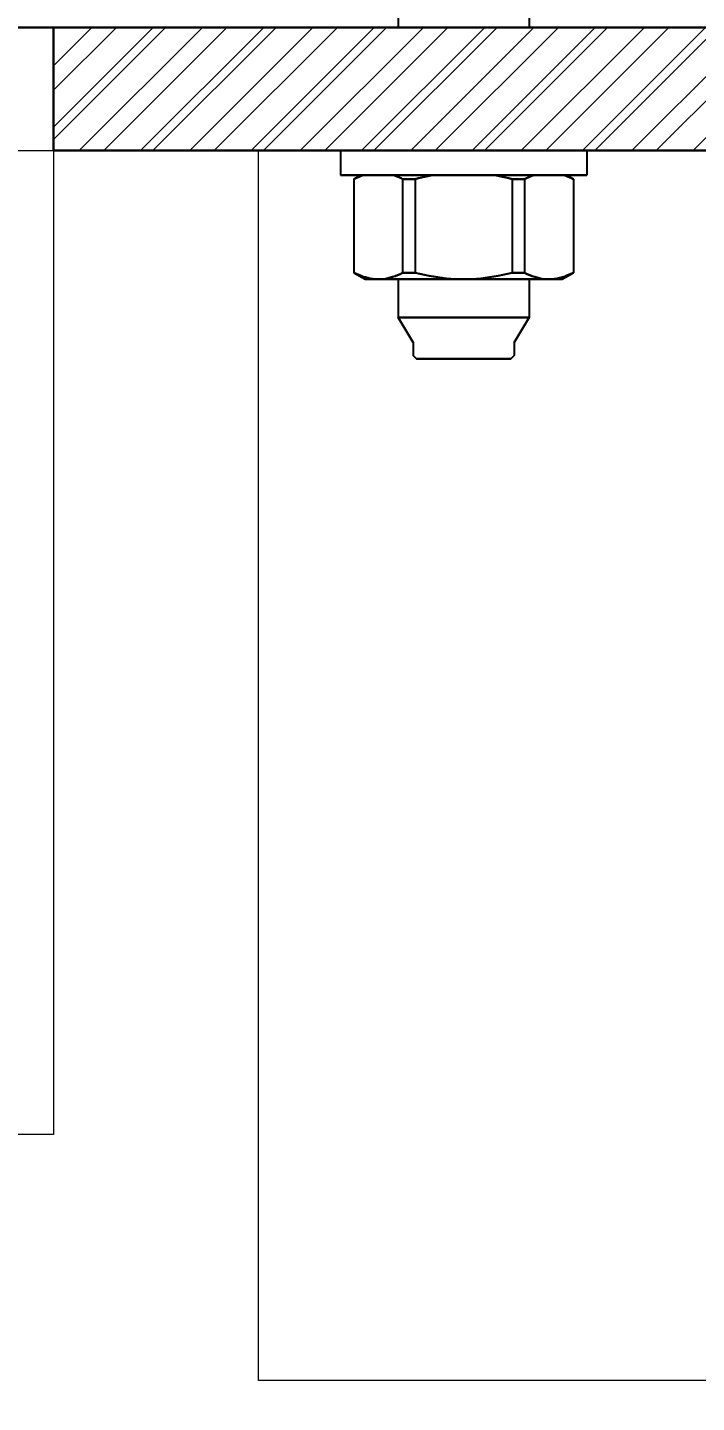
# Model space of a CAD drawing. Header units: millimetres. Extents: x 1415 to 3549, y 2194 to 4677.
# Drawn here: x 1797.2632 to 1797.3447, y 2313.1534 to 2313.3211 of the extents above; entities that cross this region are included whole.
import ezdxf

# ---------------------------------------------------------------- set-up
doc = ezdxf.new("R2010")
doc.units = ezdxf.units.MM
doc.linetypes.add('phl_thick', pattern=[0])
doc.layers.get('0').update_dxf_attribs({"plot": 0})
for name, color, linetype, lineweight in [('armature longitudinali', 5, 'Continuous', 9), ('Layer3', 7, 'Continuous', 15), ('Layer4', 7, 'Continuous', 15), ('quote', 252, 'Continuous', 5), ('Setti', 5, 'Continuous', 30), ('sezionato particolari', 7, 'Continuous', 30)]:
    doc.layers.add(name, color=color, linetype=linetype, lineweight=lineweight)
doc.layers.add('projection', color=7, linetype='Continuous')
doc.styles.get("Standard").update_dxf_attribs({"font": 'arial.ttf'})
doc.dimstyles.new('quote acciaio', dxfattribs={"dimtxt": 0.01, "dimasz": 0.0025, "dimexe": 0, "dimexo": 0, "dimgap": 0.005, "dimtad": 2, "dimdec": 0, "dimlfac": 1000, "dimzin": 0, "dimdsep": 46, "dimtxsty": 'Standard', "dimblk": 'ARCHTICK', "dimcen": 0, "dimclre": 252, "dimadec": 0, "dimazin": 0, "dimtfac": 1, "dimtdec": 0, "dimtofl": 0, "dimtmove": 0, "dimatfit": 3, "dimfxl": 0.01, "dimfxlon": 1, "dimtolj": 1, "dimtzin": 0, "dimarcsym": 0})

# ---------------------------------------------------------------- blocks, each defined once
blk = doc.blocks.new('_ArchTick')
at = {"color": 0, "linetype": 'ByBlock', "const_width": 0.15}
blk.add_lwpolyline([(-0.5, -0.5), (0.5, 0.5)], dxfattribs=at)
blk = doc.blocks.new('*D1360')
at = {"layer": 'Defpoints', "color": 0, "transparency": 16777216}
for p in [(1797.29136, 2313.30605), (1797.45943, 2313.30605), (1797.29136, 2313.15605)]:
    blk.add_point(p, dxfattribs=at)
at = {"layer": 'quote', "color": 252, "lineweight": -2, "transparency": 16777216}
for p, q in [((1797.44943, 2313.30605), (1797.45943, 2313.30605)), ((1797.44943, 2313.15605), (1797.45943, 2313.15605))]:
    blk.add_line(p, q, dxfattribs=at)
at = {"layer": 'quote', "color": 0, "linetype": 'Continuous', "lineweight": -2, "transparency": 16777216}
blk.add_line((1797.45943, 2313.15605), (1797.45943, 2313.30605), dxfattribs=at)
at = {"layer": 'quote', "color": 0, "lineweight": -2, "transparency": 16777216, "xscale": 0.0025, "yscale": 0.0025, "zscale": 0.0025}
for p, rotation in [((1797.45943, 2313.30605), 90), ((1797.45943, 2313.15605), 270)]:
    blk.add_blockref('_ArchTick', p, dxfattribs=dict(at, rotation=rotation))
at = {"layer": 'quote', "color": 0, "transparency": 16777216, "insert": (1797.46953, 2313.23105), "char_height": 0.01, "attachment_point": 5, "rotation": 90}
blk.add_mtext('\\A1;150', dxfattribs=at)
blk = doc.blocks.new('*D1459')
at = {"layer": 'Defpoints', "color": 0, "transparency": 16777216}
for p in [(1797.26636, 2313.18605), (1796.97873, 2313.10413), (1796.97873, 2313.10413)]:
    blk.add_point(p, dxfattribs=at)
at = {"layer": 'quote', "color": 252, "lineweight": -2, "transparency": 16777216}
blk.add_line((1797.26636, 2313.11413), (1797.26636, 2313.10413), dxfattribs=at)
at = {"layer": 'quote', "color": 0, "linetype": 'Continuous', "lineweight": -2, "transparency": 16777216}
blk.add_line((1797.26636, 2313.10413), (1796.97873, 2313.10413), dxfattribs=at)
at = {"layer": 'quote', "color": 0, "lineweight": -2, "transparency": 16777216, "xscale": 0.0025, "yscale": 0.0025, "zscale": 0.0025, "rotation": 180}
blk.add_blockref('_ArchTick', (1796.97873, 2313.10413), dxfattribs=at)
at = {"layer": 'quote', "color": 0, "lineweight": -2, "transparency": 16777216, "xscale": 0.0025, "yscale": 0.0025, "zscale": 0.0025}
blk.add_blockref('_ArchTick', (1797.26636, 2313.10413), dxfattribs=at)
at = {"layer": 'quote', "color": 0, "transparency": 16777216, "insert": (1797.12254, 2313.09402), "char_height": 0.01, "attachment_point": 5}
blk.add_mtext('\\A1;288', dxfattribs=at)

msp = doc.modelspace()

# ---------------------------------------------------------------- hatches: boundary and pattern name
at = {"layer": 'quote', "transparency": 33554687}
h = msp.add_hatch(dxfattribs=at)
h.set_pattern_fill('ANSI32', color=256, scale=0.001)
h.set_pattern_definition([(45, (6.210779, -0.345205), (-0.00673519209, 0.00673519209), []), (45, (6.21527, -0.345205), (-0.00673519209, 0.00673519209), [])])
h.paths.add_polyline_path([(1797.39518, 2313.30605), (1797.39519, 2313.32105), (1797.46636, 2313.32105), (1797.46636, 2313.30605)])
h.paths.add_polyline_path([(1797.39519, 2313.32105), (1797.39518, 2313.30605), (1797.26636, 2313.30605), (1797.26636, 2313.32105)])
h = msp.add_hatch(dxfattribs=at)
h.set_pattern_fill('ANSI32', color=256, scale=0.001)
h.set_pattern_definition([(45, (8.198403, -0.345205), (-0.00673519209, 0.00673519209), []), (45, (8.202893, -0.345205), (-0.00673519209, 0.00673519209), [])])
h.paths.add_polyline_path([(1797.33753, 2313.30605), (1797.33753, 2313.32105), (1797.26636, 2313.32105), (1797.26636, 2313.30605)])
h.paths.add_polyline_path([(1797.33753, 2313.32105), (1797.33753, 2313.30605), (1797.46636, 2313.30605), (1797.46636, 2313.32105)])

# ---------------------------------------------------------------- linework, layer by layer
at = {"layer": 'armature longitudinali'}
msp.add_lwpolyline([(1795.12254, 2313.30605), (1797.26636, 2313.30605), (1797.26636, 2313.18605), (1796.97277, 2313.18605)], dxfattribs=at)
at = {"layer": 'Layer3'}
msp.add_line((1797.26636, 2313.32105), (1797.46636, 2313.32105), dxfattribs=at)
at = {"layer": 'Layer4'}
msp.add_lwpolyline([(1797.35606, 2313.15605), (1797.29136, 2313.15605), (1797.29136, 2313.30605)], dxfattribs=at)
at = {"layer": 'projection', "color": 7, "linetype": 'phl_thick'}
for p, q in [((1797.30836, 2313.3639), (1797.30836, 2313.32105)), ((1797.32436, 2313.3639), (1797.32436, 2313.32105)), ((1797.33136, 2313.30605), (1797.30136, 2313.30605)), ((1797.30136, 2313.30605), (1797.30136, 2313.30305)), ((1797.30136, 2313.30605), (1797.33136, 2313.30605)), ((1797.30136, 2313.30605), (1797.30136, 2313.30305)), ((1797.33136, 2313.30605), (1797.33136, 2313.30305)), ((1797.33136, 2313.30605), (1797.33136, 2313.30305)), ((1797.33136, 2313.30305), (1797.30136, 2313.30305)), ((1797.30136, 2313.30305), (1797.33136, 2313.30305)), ((1797.30384, 2313.30305), (1797.30298, 2313.30256)), ((1797.30298, 2313.30256), (1797.30384, 2313.30305)), ((1797.30418, 2313.30305), (1797.30399, 2313.30299)), ((1797.30418, 2313.30305), (1797.30399, 2313.30299)), ((1797.30399, 2313.30299), (1797.30418, 2313.30305)), ((1797.30399, 2313.30299), (1797.30418, 2313.30305)), ((1797.30794, 2313.30299), (1797.30775, 2313.30305)), ((1797.30794, 2313.30299), (1797.30775, 2313.30305)), ((1797.30775, 2313.30305), (1797.30794, 2313.30299)), ((1797.30775, 2313.30305), (1797.30794, 2313.30299)), ((1797.31279, 2313.30305), (1797.31241, 2313.30299)), ((1797.31279, 2313.30305), (1797.31241, 2313.30299)), ((1797.31241, 2313.30299), (1797.31279, 2313.30305)), ((1797.31241, 2313.30299), (1797.31279, 2313.30305)), ((1797.3203, 2313.30299), (1797.31993, 2313.30305)), ((1797.3203, 2313.30299), (1797.31993, 2313.30305)), ((1797.31993, 2313.30305), (1797.3203, 2313.30299)), ((1797.31993, 2313.30305), (1797.3203, 2313.30299)), ((1797.32496, 2313.30305), (1797.32477, 2313.30299)), ((1797.32496, 2313.30305), (1797.32477, 2313.30299)), ((1797.32477, 2313.30299), (1797.32496, 2313.30305)), ((1797.32477, 2313.30299), (1797.32496, 2313.30305)), ((1797.32872, 2313.30299), (1797.32853, 2313.30305)), ((1797.32872, 2313.30299), (1797.32853, 2313.30305)), ((1797.32853, 2313.30305), (1797.32872, 2313.30299)), ((1797.32853, 2313.30305), (1797.32872, 2313.30299)), ((1797.32973, 2313.30256), (1797.32888, 2313.30305)), ((1797.32888, 2313.30305), (1797.32973, 2313.30256)), ((1797.30301, 2313.30256), (1797.30298, 2313.30256)), ((1797.30301, 2313.30256), (1797.30298, 2313.30256)), ((1797.30298, 2313.30256), (1797.30298, 2313.29115)), ((1797.30298, 2313.30256), (1797.30301, 2313.30256)), ((1797.30298, 2313.30256), (1797.30301, 2313.30256)), ((1797.30298, 2313.30256), (1797.30298, 2313.29115)), ((1797.30321, 2313.30266), (1797.30301, 2313.30256)), ((1797.30321, 2313.30266), (1797.30301, 2313.30256)), ((1797.30301, 2313.30256), (1797.30321, 2313.30266)), ((1797.30301, 2313.30256), (1797.30321, 2313.30266)), ((1797.30341, 2313.30275), (1797.30321, 2313.30266)), ((1797.30341, 2313.30275), (1797.30321, 2313.30266)), ((1797.30321, 2313.30266), (1797.30341, 2313.30275)), ((1797.30321, 2313.30266), (1797.30341, 2313.30275)), ((1797.30361, 2313.30284), (1797.30341, 2313.30275)), ((1797.30361, 2313.30284), (1797.30341, 2313.30275)), ((1797.30341, 2313.30275), (1797.30361, 2313.30284)), ((1797.30341, 2313.30275), (1797.30361, 2313.30284)), ((1797.3038, 2313.30292), (1797.30361, 2313.30284)), ((1797.3038, 2313.30292), (1797.30361, 2313.30284)), ((1797.30361, 2313.30284), (1797.3038, 2313.30292)), ((1797.30361, 2313.30284), (1797.3038, 2313.30292)), ((1797.30399, 2313.30299), (1797.3038, 2313.30292)), ((1797.30399, 2313.30299), (1797.3038, 2313.30292)), ((1797.3038, 2313.30292), (1797.30399, 2313.30299)), ((1797.3038, 2313.30292), (1797.30399, 2313.30299)), ((1797.30813, 2313.30292), (1797.30794, 2313.30299)), ((1797.30813, 2313.30292), (1797.30794, 2313.30299)), ((1797.30794, 2313.30299), (1797.30813, 2313.30292)), ((1797.30794, 2313.30299), (1797.30813, 2313.30292)), ((1797.30832, 2313.30284), (1797.30813, 2313.30292)), ((1797.30832, 2313.30284), (1797.30813, 2313.30292)), ((1797.30813, 2313.30292), (1797.30832, 2313.30284)), ((1797.30813, 2313.30292), (1797.30832, 2313.30284)), ((1797.30852, 2313.30275), (1797.30832, 2313.30284)), ((1797.30852, 2313.30275), (1797.30832, 2313.30284)), ((1797.30832, 2313.30284), (1797.30852, 2313.30275)), ((1797.30832, 2313.30284), (1797.30852, 2313.30275)), ((1797.30872, 2313.30266), (1797.30852, 2313.30275)), ((1797.30872, 2313.30266), (1797.30852, 2313.30275)), ((1797.30852, 2313.30275), (1797.30872, 2313.30266)), ((1797.30852, 2313.30275), (1797.30872, 2313.30266)), ((1797.30892, 2313.30256), (1797.30872, 2313.30266)), ((1797.30892, 2313.30256), (1797.30872, 2313.30266)), ((1797.30872, 2313.30266), (1797.30892, 2313.30256)), ((1797.30872, 2313.30266), (1797.30892, 2313.30256)), ((1797.31045, 2313.30256), (1797.30892, 2313.30256)), ((1797.31045, 2313.30256), (1797.30892, 2313.30256)), ((1797.30892, 2313.30256), (1797.30892, 2313.29115)), ((1797.30892, 2313.30256), (1797.30892, 2313.29115)), ((1797.30892, 2313.30256), (1797.31045, 2313.30256)), ((1797.30892, 2313.30256), (1797.31045, 2313.30256)), ((1797.30892, 2313.30256), (1797.30892, 2313.29115)), ((1797.30892, 2313.30256), (1797.30892, 2313.29115)), ((1797.31085, 2313.30266), (1797.31045, 2313.30256)), ((1797.31085, 2313.30266), (1797.31045, 2313.30256)), ((1797.31045, 2313.30256), (1797.31085, 2313.30266)), ((1797.31045, 2313.30256), (1797.31085, 2313.30266)), ((1797.31045, 2313.30256), (1797.31045, 2313.29115)), ((1797.31045, 2313.30256), (1797.31045, 2313.29115)), ((1797.31045, 2313.30256), (1797.31045, 2313.29115)), ((1797.31045, 2313.30256), (1797.31045, 2313.29115)), ((1797.31125, 2313.30275), (1797.31085, 2313.30266)), ((1797.31125, 2313.30275), (1797.31085, 2313.30266)), ((1797.31085, 2313.30266), (1797.31125, 2313.30275)), ((1797.31085, 2313.30266), (1797.31125, 2313.30275)), ((1797.31164, 2313.30284), (1797.31125, 2313.30275)), ((1797.31164, 2313.30284), (1797.31125, 2313.30275)), ((1797.31125, 2313.30275), (1797.31164, 2313.30284)), ((1797.31125, 2313.30275), (1797.31164, 2313.30284)), ((1797.31203, 2313.30292), (1797.31164, 2313.30284)), ((1797.31203, 2313.30292), (1797.31164, 2313.30284)), ((1797.31164, 2313.30284), (1797.31203, 2313.30292)), ((1797.31164, 2313.30284), (1797.31203, 2313.30292)), ((1797.31241, 2313.30299), (1797.31203, 2313.30292)), ((1797.31241, 2313.30299), (1797.31203, 2313.30292)), ((1797.31203, 2313.30292), (1797.31241, 2313.30299)), ((1797.31203, 2313.30292), (1797.31241, 2313.30299)), ((1797.32068, 2313.30292), (1797.3203, 2313.30299)), ((1797.32068, 2313.30292), (1797.3203, 2313.30299)), ((1797.3203, 2313.30299), (1797.32068, 2313.30292)), ((1797.3203, 2313.30299), (1797.32068, 2313.30292)), ((1797.32107, 2313.30284), (1797.32068, 2313.30292)), ((1797.32107, 2313.30284), (1797.32068, 2313.30292)), ((1797.32068, 2313.30292), (1797.32107, 2313.30284)), ((1797.32068, 2313.30292), (1797.32107, 2313.30284)), ((1797.32146, 2313.30275), (1797.32107, 2313.30284)), ((1797.32146, 2313.30275), (1797.32107, 2313.30284)), ((1797.32107, 2313.30284), (1797.32146, 2313.30275)), ((1797.32107, 2313.30284), (1797.32146, 2313.30275)), ((1797.32186, 2313.30266), (1797.32146, 2313.30275)), ((1797.32186, 2313.30266), (1797.32146, 2313.30275)), ((1797.32146, 2313.30275), (1797.32186, 2313.30266)), ((1797.32146, 2313.30275), (1797.32186, 2313.30266)), ((1797.32226, 2313.30256), (1797.32186, 2313.30266)), ((1797.32226, 2313.30256), (1797.32186, 2313.30266)), ((1797.32186, 2313.30266), (1797.32226, 2313.30256)), ((1797.32186, 2313.30266), (1797.32226, 2313.30256)), ((1797.32379, 2313.30256), (1797.32226, 2313.30256)), ((1797.32379, 2313.30256), (1797.32226, 2313.30256)), ((1797.32226, 2313.30256), (1797.32226, 2313.29115)), ((1797.32226, 2313.30256), (1797.32226, 2313.29115)), ((1797.32226, 2313.30256), (1797.32379, 2313.30256)), ((1797.32226, 2313.30256), (1797.32379, 2313.30256)), ((1797.32226, 2313.30256), (1797.32226, 2313.29115)), ((1797.32226, 2313.30256), (1797.32226, 2313.29115)), ((1797.324, 2313.30266), (1797.32379, 2313.30256)), ((1797.324, 2313.30266), (1797.32379, 2313.30256)), ((1797.32379, 2313.30256), (1797.324, 2313.30266)), ((1797.32379, 2313.30256), (1797.324, 2313.30266)), ((1797.32379, 2313.30256), (1797.32379, 2313.29115)), ((1797.32379, 2313.30256), (1797.32379, 2313.29115)), ((1797.32379, 2313.30256), (1797.32379, 2313.29115)), ((1797.32379, 2313.30256), (1797.32379, 2313.29115)), ((1797.3242, 2313.30275), (1797.324, 2313.30266)), ((1797.3242, 2313.30275), (1797.324, 2313.30266)), ((1797.324, 2313.30266), (1797.3242, 2313.30275)), ((1797.324, 2313.30266), (1797.3242, 2313.30275)), ((1797.32439, 2313.30284), (1797.3242, 2313.30275)), ((1797.32439, 2313.30284), (1797.3242, 2313.30275)), ((1797.3242, 2313.30275), (1797.32439, 2313.30284)), ((1797.3242, 2313.30275), (1797.32439, 2313.30284)), ((1797.32458, 2313.30292), (1797.32439, 2313.30284)), ((1797.32458, 2313.30292), (1797.32439, 2313.30284)), ((1797.32439, 2313.30284), (1797.32458, 2313.30292)), ((1797.32439, 2313.30284), (1797.32458, 2313.30292)), ((1797.32477, 2313.30299), (1797.32458, 2313.30292)), ((1797.32477, 2313.30299), (1797.32458, 2313.30292)), ((1797.32458, 2313.30292), (1797.32477, 2313.30299)), ((1797.32458, 2313.30292), (1797.32477, 2313.30299)), ((1797.32891, 2313.30292), (1797.32872, 2313.30299)), ((1797.32891, 2313.30292), (1797.32872, 2313.30299)), ((1797.32872, 2313.30299), (1797.32891, 2313.30292)), ((1797.32872, 2313.30299), (1797.32891, 2313.30292)), ((1797.32911, 2313.30284), (1797.32891, 2313.30292)), ((1797.32911, 2313.30284), (1797.32891, 2313.30292)), ((1797.32891, 2313.30292), (1797.32911, 2313.30284)), ((1797.32891, 2313.30292), (1797.32911, 2313.30284)), ((1797.3293, 2313.30275), (1797.32911, 2313.30284)), ((1797.3293, 2313.30275), (1797.32911, 2313.30284)), ((1797.32911, 2313.30284), (1797.3293, 2313.30275)), ((1797.32911, 2313.30284), (1797.3293, 2313.30275)), ((1797.3295, 2313.30266), (1797.3293, 2313.30275)), ((1797.3295, 2313.30266), (1797.3293, 2313.30275)), ((1797.3293, 2313.30275), (1797.3295, 2313.30266)), ((1797.3293, 2313.30275), (1797.3295, 2313.30266)), ((1797.3297, 2313.30256), (1797.3295, 2313.30266)), ((1797.3297, 2313.30256), (1797.3295, 2313.30266)), ((1797.3295, 2313.30266), (1797.3297, 2313.30256)), ((1797.3295, 2313.30266), (1797.3297, 2313.30256)), ((1797.32973, 2313.30256), (1797.3297, 2313.30256)), ((1797.32973, 2313.30256), (1797.3297, 2313.30256)), ((1797.3297, 2313.30256), (1797.32973, 2313.30256)), ((1797.3297, 2313.30256), (1797.32973, 2313.30256)), ((1797.32973, 2313.30256), (1797.32973, 2313.29115)), ((1797.32973, 2313.30256), (1797.32973, 2313.29115)), ((1797.30301, 2313.29115), (1797.30298, 2313.29115)), ((1797.30301, 2313.29115), (1797.30298, 2313.29115)), ((1797.30436, 2313.29035), (1797.30298, 2313.29115)), ((1797.30298, 2313.29115), (1797.30301, 2313.29115)), ((1797.30298, 2313.29115), (1797.30301, 2313.29115)), ((1797.30298, 2313.29115), (1797.30436, 2313.29035)), ((1797.30336, 2313.29098), (1797.30301, 2313.29115)), ((1797.30336, 2313.29098), (1797.30301, 2313.29115)), ((1797.30301, 2313.29115), (1797.30336, 2313.29098)), ((1797.30301, 2313.29115), (1797.30336, 2313.29098)), ((1797.3037, 2313.29083), (1797.30336, 2313.29098)), ((1797.3037, 2313.29083), (1797.30336, 2313.29098)), ((1797.30336, 2313.29098), (1797.3037, 2313.29083)), ((1797.30336, 2313.29098), (1797.3037, 2313.29083)), ((1797.30404, 2313.2907), (1797.3037, 2313.29083)), ((1797.30404, 2313.2907), (1797.3037, 2313.29083)), ((1797.3037, 2313.29083), (1797.30404, 2313.2907)), ((1797.3037, 2313.29083), (1797.30404, 2313.2907)), ((1797.30437, 2313.29059), (1797.30404, 2313.2907)), ((1797.30437, 2313.29059), (1797.30404, 2313.2907)), ((1797.30404, 2313.2907), (1797.30437, 2313.29059)), ((1797.30404, 2313.2907), (1797.30437, 2313.29059)), ((1797.32836, 2313.29035), (1797.30436, 2313.29035)), ((1797.30436, 2313.29035), (1797.32836, 2313.29035)), ((1797.30469, 2313.29051), (1797.30437, 2313.29059)), ((1797.30469, 2313.29051), (1797.30437, 2313.29059)), ((1797.30437, 2313.29059), (1797.30469, 2313.29051)), ((1797.30437, 2313.29059), (1797.30469, 2313.29051)), ((1797.30501, 2313.29044), (1797.30469, 2313.29051)), ((1797.30501, 2313.29044), (1797.30469, 2313.29051)), ((1797.30469, 2313.29051), (1797.30501, 2313.29044)), ((1797.30469, 2313.29051), (1797.30501, 2313.29044)), ((1797.30533, 2313.29039), (1797.30501, 2313.29044)), ((1797.30533, 2313.29039), (1797.30501, 2313.29044)), ((1797.30501, 2313.29044), (1797.30533, 2313.29039)), ((1797.30501, 2313.29044), (1797.30533, 2313.29039)), ((1797.30565, 2313.29036), (1797.30533, 2313.29039)), ((1797.30565, 2313.29036), (1797.30533, 2313.29039)), ((1797.30533, 2313.29039), (1797.30565, 2313.29036)), ((1797.30533, 2313.29039), (1797.30565, 2313.29036)), ((1797.30596, 2313.29035), (1797.30565, 2313.29036)), ((1797.30596, 2313.29035), (1797.30565, 2313.29036)), ((1797.30565, 2313.29036), (1797.30596, 2313.29035)), ((1797.30565, 2313.29036), (1797.30596, 2313.29035)), ((1797.30625, 2313.29036), (1797.30596, 2313.29035)), ((1797.30625, 2313.29036), (1797.30596, 2313.29035)), ((1797.30596, 2313.29035), (1797.30625, 2313.29036)), ((1797.30596, 2313.29035), (1797.30625, 2313.29036)), ((1797.30654, 2313.29038), (1797.30625, 2313.29036)), ((1797.30654, 2313.29038), (1797.30625, 2313.29036)), ((1797.30625, 2313.29036), (1797.30654, 2313.29038)), ((1797.30625, 2313.29036), (1797.30654, 2313.29038)), ((1797.30682, 2313.29042), (1797.30654, 2313.29038)), ((1797.30682, 2313.29042), (1797.30654, 2313.29038)), ((1797.30654, 2313.29038), (1797.30682, 2313.29042)), ((1797.30654, 2313.29038), (1797.30682, 2313.29042)), ((1797.30711, 2313.29048), (1797.30682, 2313.29042)), ((1797.30711, 2313.29048), (1797.30682, 2313.29042)), ((1797.30682, 2313.29042), (1797.30711, 2313.29048)), ((1797.30682, 2313.29042), (1797.30711, 2313.29048)), ((1797.3074, 2313.29055), (1797.30711, 2313.29048)), ((1797.3074, 2313.29055), (1797.30711, 2313.29048)), ((1797.30711, 2313.29048), (1797.3074, 2313.29055)), ((1797.30711, 2313.29048), (1797.3074, 2313.29055)), ((1797.30769, 2313.29063), (1797.3074, 2313.29055)), ((1797.30769, 2313.29063), (1797.3074, 2313.29055)), ((1797.3074, 2313.29055), (1797.30769, 2313.29063)), ((1797.3074, 2313.29055), (1797.30769, 2313.29063)), ((1797.30799, 2313.29074), (1797.30769, 2313.29063)), ((1797.30799, 2313.29074), (1797.30769, 2313.29063)), ((1797.30769, 2313.29063), (1797.30799, 2313.29074)), ((1797.30769, 2313.29063), (1797.30799, 2313.29074)), ((1797.30829, 2313.29086), (1797.30799, 2313.29074)), ((1797.30829, 2313.29086), (1797.30799, 2313.29074)), ((1797.30799, 2313.29074), (1797.30829, 2313.29086)), ((1797.30799, 2313.29074), (1797.30829, 2313.29086)), ((1797.3086, 2313.29099), (1797.30829, 2313.29086)), ((1797.3086, 2313.29099), (1797.30829, 2313.29086)), ((1797.30829, 2313.29086), (1797.3086, 2313.29099)), ((1797.30829, 2313.29086), (1797.3086, 2313.29099)), ((1797.30836, 2313.29035), (1797.30836, 2313.28568)), ((1797.30836, 2313.29035), (1797.30836, 2313.28568)), ((1797.30892, 2313.29115), (1797.3086, 2313.29099)), ((1797.30892, 2313.29115), (1797.3086, 2313.29099)), ((1797.3086, 2313.29099), (1797.30892, 2313.29115)), ((1797.3086, 2313.29099), (1797.30892, 2313.29115)), ((1797.31045, 2313.29115), (1797.30892, 2313.29115)), ((1797.31045, 2313.29115), (1797.30892, 2313.29115)), ((1797.30892, 2313.29115), (1797.31045, 2313.29115)), ((1797.30892, 2313.29115), (1797.31045, 2313.29115)), ((1797.31102, 2313.29101), (1797.31045, 2313.29115)), ((1797.31102, 2313.29101), (1797.31045, 2313.29115)), ((1797.31045, 2313.29115), (1797.31102, 2313.29101)), ((1797.31045, 2313.29115), (1797.31102, 2313.29101)), ((1797.31159, 2313.29088), (1797.31102, 2313.29101)), ((1797.31159, 2313.29088), (1797.31102, 2313.29101)), ((1797.31102, 2313.29101), (1797.31159, 2313.29088)), ((1797.31102, 2313.29101), (1797.31159, 2313.29088)), ((1797.31214, 2313.29077), (1797.31159, 2313.29088)), ((1797.31214, 2313.29077), (1797.31159, 2313.29088)), ((1797.31159, 2313.29088), (1797.31214, 2313.29077)), ((1797.31159, 2313.29088), (1797.31214, 2313.29077)), ((1797.31268, 2313.29067), (1797.31214, 2313.29077)), ((1797.31268, 2313.29067), (1797.31214, 2313.29077)), ((1797.31214, 2313.29077), (1797.31268, 2313.29067)), ((1797.31214, 2313.29077), (1797.31268, 2313.29067)), ((1797.31322, 2313.29059), (1797.31268, 2313.29067)), ((1797.31322, 2313.29059), (1797.31268, 2313.29067)), ((1797.31268, 2313.29067), (1797.31322, 2313.29059)), ((1797.31268, 2313.29067), (1797.31322, 2313.29059)), ((1797.31375, 2313.29051), (1797.31322, 2313.29059)), ((1797.31375, 2313.29051), (1797.31322, 2313.29059)), ((1797.31322, 2313.29059), (1797.31375, 2313.29051)), ((1797.31322, 2313.29059), (1797.31375, 2313.29051)), ((1797.31427, 2313.29046), (1797.31375, 2313.29051)), ((1797.31427, 2313.29046), (1797.31375, 2313.29051)), ((1797.31375, 2313.29051), (1797.31427, 2313.29046)), ((1797.31375, 2313.29051), (1797.31427, 2313.29046)), ((1797.31479, 2313.29041), (1797.31427, 2313.29046)), ((1797.31479, 2313.29041), (1797.31427, 2313.29046)), ((1797.31427, 2313.29046), (1797.31479, 2313.29041)), ((1797.31427, 2313.29046), (1797.31479, 2313.29041)), ((1797.31531, 2313.29038), (1797.31479, 2313.29041)), ((1797.31531, 2313.29038), (1797.31479, 2313.29041)), ((1797.31479, 2313.29041), (1797.31531, 2313.29038)), ((1797.31479, 2313.29041), (1797.31531, 2313.29038)), ((1797.31583, 2313.29036), (1797.31531, 2313.29038)), ((1797.31583, 2313.29036), (1797.31531, 2313.29038)), ((1797.31531, 2313.29038), (1797.31583, 2313.29036)), ((1797.31531, 2313.29038), (1797.31583, 2313.29036)), ((1797.31636, 2313.29035), (1797.31583, 2313.29036)), ((1797.31636, 2313.29035), (1797.31583, 2313.29036)), ((1797.31583, 2313.29036), (1797.31636, 2313.29035)), ((1797.31583, 2313.29036), (1797.31636, 2313.29035)), ((1797.31688, 2313.29036), (1797.31636, 2313.29035)), ((1797.31688, 2313.29036), (1797.31636, 2313.29035)), ((1797.31636, 2313.29035), (1797.31688, 2313.29036)), ((1797.31636, 2313.29035), (1797.31688, 2313.29036)), ((1797.3174, 2313.29038), (1797.31688, 2313.29036)), ((1797.3174, 2313.29038), (1797.31688, 2313.29036)), ((1797.31688, 2313.29036), (1797.3174, 2313.29038)), ((1797.31688, 2313.29036), (1797.3174, 2313.29038)), ((1797.31792, 2313.29041), (1797.3174, 2313.29038)), ((1797.31792, 2313.29041), (1797.3174, 2313.29038)), ((1797.3174, 2313.29038), (1797.31792, 2313.29041)), ((1797.3174, 2313.29038), (1797.31792, 2313.29041)), ((1797.31844, 2313.29046), (1797.31792, 2313.29041)), ((1797.31844, 2313.29046), (1797.31792, 2313.29041)), ((1797.31792, 2313.29041), (1797.31844, 2313.29046)), ((1797.31792, 2313.29041), (1797.31844, 2313.29046)), ((1797.31896, 2313.29051), (1797.31844, 2313.29046)), ((1797.31896, 2313.29051), (1797.31844, 2313.29046)), ((1797.31844, 2313.29046), (1797.31896, 2313.29051)), ((1797.31844, 2313.29046), (1797.31896, 2313.29051)), ((1797.31949, 2313.29059), (1797.31896, 2313.29051)), ((1797.31949, 2313.29059), (1797.31896, 2313.29051)), ((1797.31896, 2313.29051), (1797.31949, 2313.29059)), ((1797.31896, 2313.29051), (1797.31949, 2313.29059)), ((1797.32003, 2313.29067), (1797.31949, 2313.29059)), ((1797.32003, 2313.29067), (1797.31949, 2313.29059)), ((1797.31949, 2313.29059), (1797.32003, 2313.29067)), ((1797.31949, 2313.29059), (1797.32003, 2313.29067)), ((1797.32057, 2313.29077), (1797.32003, 2313.29067)), ((1797.32057, 2313.29077), (1797.32003, 2313.29067)), ((1797.32003, 2313.29067), (1797.32057, 2313.29077)), ((1797.32003, 2313.29067), (1797.32057, 2313.29077)), ((1797.32112, 2313.29088), (1797.32057, 2313.29077)), ((1797.32112, 2313.29088), (1797.32057, 2313.29077)), ((1797.32057, 2313.29077), (1797.32112, 2313.29088)), ((1797.32057, 2313.29077), (1797.32112, 2313.29088)), ((1797.32169, 2313.29101), (1797.32112, 2313.29088)), ((1797.32169, 2313.29101), (1797.32112, 2313.29088)), ((1797.32112, 2313.29088), (1797.32169, 2313.29101)), ((1797.32112, 2313.29088), (1797.32169, 2313.29101)), ((1797.32226, 2313.29115), (1797.32169, 2313.29101)), ((1797.32226, 2313.29115), (1797.32169, 2313.29101)), ((1797.32169, 2313.29101), (1797.32226, 2313.29115)), ((1797.32169, 2313.29101), (1797.32226, 2313.29115)), ((1797.32379, 2313.29115), (1797.32226, 2313.29115)), ((1797.32379, 2313.29115), (1797.32226, 2313.29115)), ((1797.32226, 2313.29115), (1797.32379, 2313.29115)), ((1797.32226, 2313.29115), (1797.32379, 2313.29115)), ((1797.32411, 2313.29099), (1797.32379, 2313.29115)), ((1797.32411, 2313.29099), (1797.32379, 2313.29115)), ((1797.32379, 2313.29115), (1797.32411, 2313.29099)), ((1797.32379, 2313.29115), (1797.32411, 2313.29099)), ((1797.32442, 2313.29086), (1797.32411, 2313.29099)), ((1797.32442, 2313.29086), (1797.32411, 2313.29099)), ((1797.32411, 2313.29099), (1797.32442, 2313.29086)), ((1797.32411, 2313.29099), (1797.32442, 2313.29086)), ((1797.32436, 2313.29035), (1797.32436, 2313.28568)), ((1797.32436, 2313.29035), (1797.32436, 2313.28568)), ((1797.32472, 2313.29074), (1797.32442, 2313.29086)), ((1797.32472, 2313.29074), (1797.32442, 2313.29086)), ((1797.32442, 2313.29086), (1797.32472, 2313.29074)), ((1797.32442, 2313.29086), (1797.32472, 2313.29074)), ((1797.32502, 2313.29063), (1797.32472, 2313.29074)), ((1797.32502, 2313.29063), (1797.32472, 2313.29074)), ((1797.32472, 2313.29074), (1797.32502, 2313.29063)), ((1797.32472, 2313.29074), (1797.32502, 2313.29063)), ((1797.32531, 2313.29055), (1797.32502, 2313.29063)), ((1797.32531, 2313.29055), (1797.32502, 2313.29063)), ((1797.32502, 2313.29063), (1797.32531, 2313.29055)), ((1797.32502, 2313.29063), (1797.32531, 2313.29055)), ((1797.3256, 2313.29048), (1797.32531, 2313.29055)), ((1797.3256, 2313.29048), (1797.32531, 2313.29055)), ((1797.32531, 2313.29055), (1797.3256, 2313.29048)), ((1797.32531, 2313.29055), (1797.3256, 2313.29048)), ((1797.32589, 2313.29042), (1797.3256, 2313.29048)), ((1797.32589, 2313.29042), (1797.3256, 2313.29048)), ((1797.3256, 2313.29048), (1797.32589, 2313.29042)), ((1797.3256, 2313.29048), (1797.32589, 2313.29042)), ((1797.32618, 2313.29038), (1797.32589, 2313.29042)), ((1797.32618, 2313.29038), (1797.32589, 2313.29042)), ((1797.32589, 2313.29042), (1797.32618, 2313.29038)), ((1797.32589, 2313.29042), (1797.32618, 2313.29038)), ((1797.32646, 2313.29036), (1797.32618, 2313.29038)), ((1797.32646, 2313.29036), (1797.32618, 2313.29038)), ((1797.32618, 2313.29038), (1797.32646, 2313.29036)), ((1797.32618, 2313.29038), (1797.32646, 2313.29036)), ((1797.32675, 2313.29035), (1797.32646, 2313.29036)), ((1797.32675, 2313.29035), (1797.32646, 2313.29036)), ((1797.32646, 2313.29036), (1797.32675, 2313.29035)), ((1797.32646, 2313.29036), (1797.32675, 2313.29035)), ((1797.32707, 2313.29036), (1797.32675, 2313.29035)), ((1797.32707, 2313.29036), (1797.32675, 2313.29035)), ((1797.32675, 2313.29035), (1797.32707, 2313.29036)), ((1797.32675, 2313.29035), (1797.32707, 2313.29036)), ((1797.32738, 2313.29039), (1797.32707, 2313.29036)), ((1797.32738, 2313.29039), (1797.32707, 2313.29036)), ((1797.32707, 2313.29036), (1797.32738, 2313.29039)), ((1797.32707, 2313.29036), (1797.32738, 2313.29039)), ((1797.3277, 2313.29044), (1797.32738, 2313.29039)), ((1797.3277, 2313.29044), (1797.32738, 2313.29039)), ((1797.32738, 2313.29039), (1797.3277, 2313.29044)), ((1797.32738, 2313.29039), (1797.3277, 2313.29044)), ((1797.32802, 2313.29051), (1797.3277, 2313.29044)), ((1797.32802, 2313.29051), (1797.3277, 2313.29044)), ((1797.3277, 2313.29044), (1797.32802, 2313.29051)), ((1797.3277, 2313.29044), (1797.32802, 2313.29051)), ((1797.32835, 2313.29059), (1797.32802, 2313.29051)), ((1797.32835, 2313.29059), (1797.32802, 2313.29051)), ((1797.32802, 2313.29051), (1797.32835, 2313.29059)), ((1797.32802, 2313.29051), (1797.32835, 2313.29059)), ((1797.32867, 2313.2907), (1797.32835, 2313.29059)), ((1797.32867, 2313.2907), (1797.32835, 2313.29059)), ((1797.32835, 2313.29059), (1797.32867, 2313.2907)), ((1797.32835, 2313.29059), (1797.32867, 2313.2907)), ((1797.32973, 2313.29115), (1797.32836, 2313.29035)), ((1797.32836, 2313.29035), (1797.32973, 2313.29115)), ((1797.32901, 2313.29083), (1797.32867, 2313.2907)), ((1797.32901, 2313.29083), (1797.32867, 2313.2907)), ((1797.32867, 2313.2907), (1797.32901, 2313.29083)), ((1797.32867, 2313.2907), (1797.32901, 2313.29083)), ((1797.32935, 2313.29098), (1797.32901, 2313.29083)), ((1797.32935, 2313.29098), (1797.32901, 2313.29083)), ((1797.32901, 2313.29083), (1797.32935, 2313.29098)), ((1797.32901, 2313.29083), (1797.32935, 2313.29098)), ((1797.3297, 2313.29115), (1797.32935, 2313.29098)), ((1797.3297, 2313.29115), (1797.32935, 2313.29098)), ((1797.32935, 2313.29098), (1797.3297, 2313.29115)), ((1797.32935, 2313.29098), (1797.3297, 2313.29115)), ((1797.32973, 2313.29115), (1797.3297, 2313.29115)), ((1797.32973, 2313.29115), (1797.3297, 2313.29115)), ((1797.3297, 2313.29115), (1797.32973, 2313.29115)), ((1797.3297, 2313.29115), (1797.32973, 2313.29115)), ((1797.32436, 2313.28568), (1797.30836, 2313.28568)), ((1797.32436, 2313.28568), (1797.30836, 2313.28568)), ((1797.31021, 2313.28265), (1797.30836, 2313.28568)), ((1797.30836, 2313.28568), (1797.32436, 2313.28568)), ((1797.30836, 2313.28568), (1797.32436, 2313.28568)), ((1797.30836, 2313.28568), (1797.31021, 2313.28265)), ((1797.32436, 2313.28568), (1797.32251, 2313.28265)), ((1797.32251, 2313.28265), (1797.32436, 2313.28568)), ((1797.31021, 2313.28265), (1797.31021, 2313.28105)), ((1797.31021, 2313.28265), (1797.31021, 2313.28105)), ((1797.32251, 2313.28265), (1797.32251, 2313.28105)), ((1797.32251, 2313.28265), (1797.32251, 2313.28105)), ((1797.31061, 2313.28065), (1797.31021, 2313.28105)), ((1797.31021, 2313.28105), (1797.31061, 2313.28065)), ((1797.32211, 2313.28065), (1797.31061, 2313.28065)), ((1797.31061, 2313.28065), (1797.32211, 2313.28065)), ((1797.32251, 2313.28105), (1797.32211, 2313.28065)), ((1797.32211, 2313.28065), (1797.32251, 2313.28105))]:
    msp.add_line(p, q, dxfattribs=at)
at = {"layer": 'Setti'}
msp.add_lwpolyline([(1796.37254, 2313.62105), (1795.12254, 2313.62105), (1795.12254, 2313.47105), (1795.12254, 2313.32105), (1796.37254, 2313.32105), (1797.62254, 2313.32105), (1797.62254, 2313.47105), (1797.62254, 2313.62105)], close=True, dxfattribs=at)
at = {"layer": 'sezionato particolari'}
for p, q in [((1797.26636, 2313.32105), (1797.26636, 2313.30605)), ((1797.26636, 2313.30605), (1797.26636, 2313.32105)), ((1797.26636, 2313.30605), (1797.46636, 2313.30605)), ((1797.46636, 2313.30605), (1797.26636, 2313.30605))]:
    msp.add_line(p, q, dxfattribs=at)

# ---------------------------------------------------------------- dimensions: what is measured, and where the dimension line sits
at = {"layer": 'quote'}
dim = msp.add_linear_dim(base=(1797.45943, 2313.30605), p1=(1797.29136, 2313.15605), p2=(1797.29136, 2313.30605), angle=90, dimstyle='quote acciaio', dxfattribs=at)
dim.commit()
dim.dimension.update_dxf_attribs({"geometry": '*D1360', "text_midpoint": (1797.46953, 2313.23105)})
dim = msp.add_linear_dim(base=(1796.97873, 2313.10413), p1=(1797.26636, 2313.18605), p2=(1796.97873, 2313.10413), dimstyle='quote acciaio', dxfattribs=at)
dim.commit()
dim.dimension.update_dxf_attribs({"geometry": '*D1459', "text_midpoint": (1797.12254, 2313.09402)})

doc.saveas('drawing.dxf')
